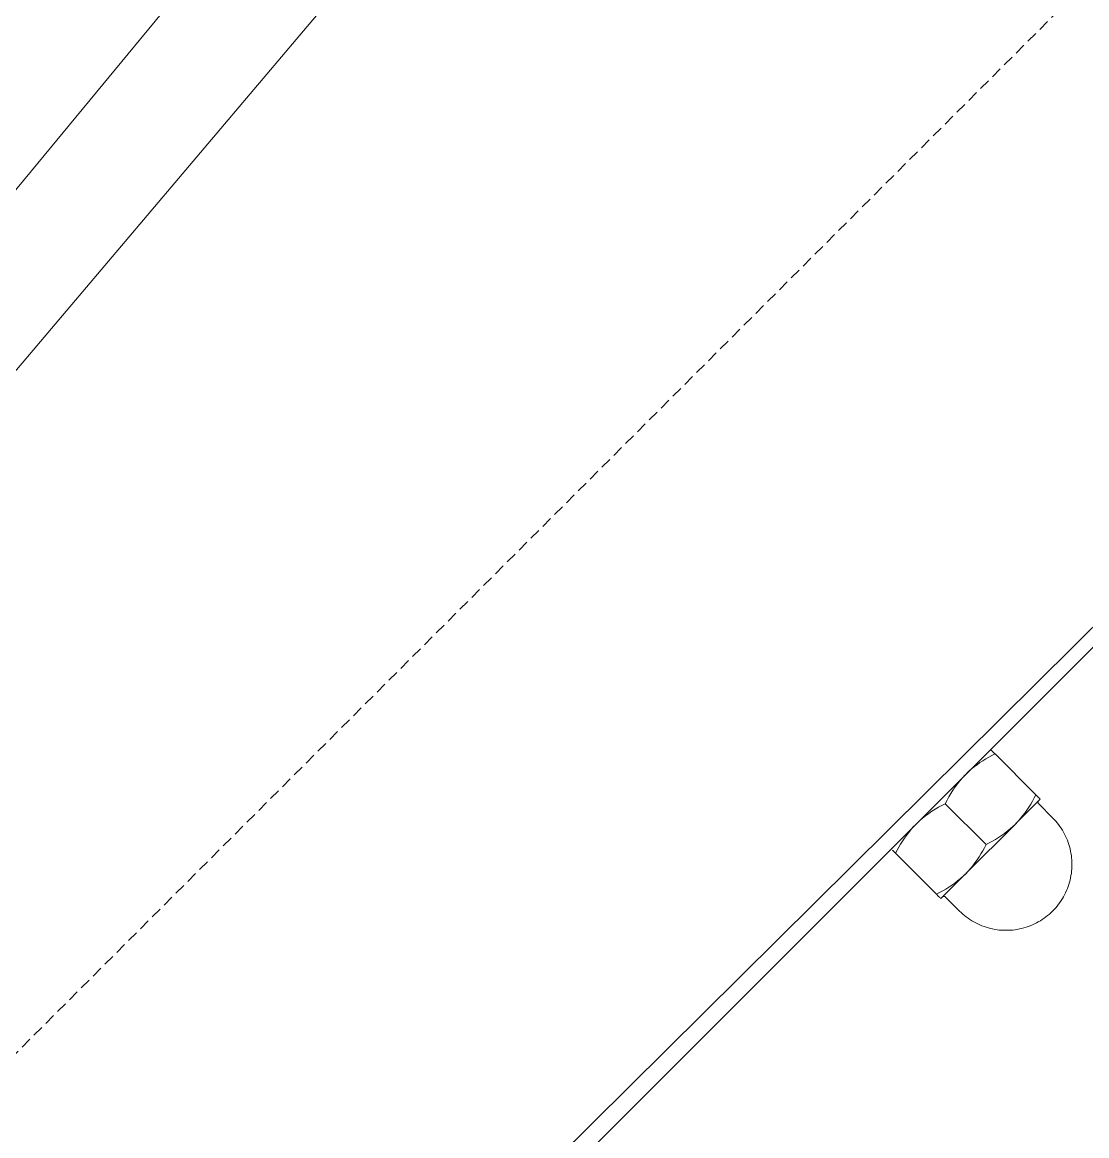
# Model space of a CAD drawing. Header units: millimetres. Extents: x -111 to 4919, y -143 to 3304.
# Drawn here: x 1885 to 2006.2, y 1528.4 to 1655.2 of the extents above; entities that cross this region are included whole.
import ezdxf

# ---------------------------------------------------------------- set-up
doc = ezdxf.new("R2010")
doc.units = ezdxf.units.MM
doc.linetypes.add('HIDDEN', pattern=[1.905, 1.27, -0.635])
doc.layers.add('ZANO_R', color=7, linetype='Continuous', lineweight=0)
doc.layers.add('ZANO_R_przerywana', color=7, linetype='HIDDEN', lineweight=0)

msp = doc.modelspace()

# ---------------------------------------------------------------- linework, layer by layer
at = {"layer": 'ZANO_R'}
for p, q in [((1693.02, 1404.56), (1974.73, 1745.7)), ((1986.27, 1736.05), (1700.41, 1398.38)), ((1760.87, 1342.49), (2075.07, 1653.96)), ((2070.87, 1648.06), (1766.82, 1344)), ((1995.01, 1571.53), (1995.36, 1571.71)), ((1995.22, 1572.39), (1995.21, 1572.4)), ((1995.22, 1572.38), (1995.22, 1572.39)), ((1995.24, 1572.37), (1995.23, 1572.38)), ((1995.31, 1572.3), (1995.29, 1572.32)), ((1995.31, 1572.3), (1995.32, 1572.29)), ((1995.35, 1572.26), (1995.32, 1572.29)), ((1995.38, 1572.23), (1995.35, 1572.26)), ((1995.35, 1572.26), (1995.35, 1572.26)), ((1995.36, 1571.71), (1995.72, 1571.89)), ((1995.38, 1572.23), (1995.38, 1572.22)), ((1995.41, 1572.2), (1995.38, 1572.22)), ((1995.41, 1572.2), (1995.42, 1572.19)), ((1995.44, 1572.16), (1995.42, 1572.19)), ((1995.44, 1572.16), (1995.66, 1571.95)), ((1995.72, 1571.89), (1995.66, 1571.95)), ((1995.72, 1571.89), (2000.36, 1567.25)), ((1993.05, 1570.18), (1993.36, 1570.43)), ((1993.36, 1570.43), (1993.68, 1570.67)), ((1993.68, 1570.67), (1994, 1570.9)), ((1994, 1570.9), (1994.33, 1571.12)), ((1994.33, 1571.12), (1994.67, 1571.33)), ((1994.67, 1571.33), (1995.01, 1571.53)), ((1991.72, 1568.83), (1992, 1569.16)), ((1992, 1569.16), (1992.3, 1569.48)), ((1992.46, 1569.65), (1992.75, 1569.92)), ((1992.75, 1569.92), (1993.05, 1570.18)), ((1990.93, 1567.77), (1991.18, 1568.13)), ((1991.18, 1568.13), (1991.44, 1568.48)), ((1991.44, 1568.48), (1991.72, 1568.83)), ((1990.06, 1566.23), (1990.26, 1566.63)), ((1990.26, 1566.63), (1990.47, 1567.02)), ((1990.47, 1567.02), (1990.69, 1567.39)), ((1990.69, 1567.39), (1990.93, 1567.77)), ((2000.87, 1566.74), (1998.09, 1563.96)), ((2000.18, 1566.88), (1999.99, 1566.52)), ((2000.36, 1567.25), (2000.18, 1566.88)), ((2000.36, 1567.25), (2000.43, 1567.18)), ((2000.47, 1567.14), (2000.43, 1567.18)), ((2000.47, 1567.14), (2000.5, 1567.11)), ((2000.52, 1567.09), (2000.5, 1567.11)), ((2000.52, 1567.09), (2000.57, 1567.04)), ((2000.57, 1567.04), (2000.6, 1567.01)), ((2000.57, 1567.04), (2000.57, 1567.04)), ((2000.62, 1566.99), (2000.6, 1567.01)), ((2000.62, 1566.99), (2000.64, 1566.97)), ((2000.66, 1566.95), (2000.64, 1566.97)), ((2000.66, 1566.95), (2000.67, 1566.94)), ((2000.7, 1566.91), (2000.67, 1566.94)), ((2000.7, 1566.91), (2000.7, 1566.91)), ((2000.73, 1566.88), (2000.7, 1566.91)), ((2000.73, 1566.88), (2000.73, 1566.87)), ((2000.76, 1566.85), (2000.73, 1566.87)), ((2000.76, 1566.85), (2000.77, 1566.84)), ((2000.79, 1566.82), (2000.77, 1566.84)), ((2000.81, 1566.79), (2000.8, 1566.81)), ((2000.83, 1566.78), (2000.83, 1566.78)), ((2000.85, 1566.76), (2000.84, 1566.77)), ((2000.86, 1566.75), (2000.85, 1566.75)), ((2000.87, 1566.74), (2000.86, 1566.75)), ((1988.17, 1565.12), (1988.53, 1565.37)), ((1988.53, 1565.37), (1988.9, 1565.6)), ((1988.9, 1565.6), (1989.28, 1565.83)), ((1989.28, 1565.83), (1989.67, 1566.04)), ((1989.67, 1566.04), (1990.06, 1566.23)), ((1994.71, 1561.59), (1990.06, 1566.23)), ((1999.34, 1565.48), (1999.1, 1565.15)), ((1999.56, 1565.82), (1999.34, 1565.48)), ((1999.78, 1566.17), (1999.56, 1565.82)), ((1999.99, 1566.52), (1999.78, 1566.17)), ((2000.62, 1566.44), (2000.62, 1566.45)), ((2000.62, 1566.45), (2000.63, 1566.45)), ((2000.62, 1566.43), (2000.62, 1566.44)), ((2000.62, 1566.42), (2000.62, 1566.43)), ((2000.62, 1566.41), (2000.62, 1566.42)), ((2000.62, 1566.4), (2000.62, 1566.41)), ((2000.62, 1566.39), (2000.62, 1566.4)), ((2000.62, 1566.38), (2000.62, 1566.39)), ((2000.62, 1566.39), (2000.62, 1566.39)), ((2000.62, 1566.37), (2000.62, 1566.38)), ((2000.62, 1566.36), (2000.62, 1566.37)), ((2000.62, 1566.35), (2000.62, 1566.36)), ((2000.62, 1566.34), (2000.62, 1566.35)), ((2000.62, 1566.33), (2000.62, 1566.34)), ((2000.62, 1566.34), (2000.62, 1566.34)), ((2000.63, 1566.32), (2000.62, 1566.33)), ((2000.63, 1566.47), (2000.64, 1566.48)), ((2000.63, 1566.46), (2000.63, 1566.47)), ((2000.63, 1566.45), (2000.63, 1566.46)), ((2000.63, 1566.31), (2000.63, 1566.32)), ((2000.63, 1566.3), (2000.63, 1566.31)), ((2000.64, 1566.29), (2000.63, 1566.3)), ((2000.64, 1566.49), (2000.65, 1566.5)), ((2000.64, 1566.48), (2000.64, 1566.49)), ((2000.64, 1566.49), (2000.64, 1566.49)), ((2000.64, 1566.28), (2000.64, 1566.29)), ((2000.64, 1566.29), (2000.64, 1566.29)), ((2000.65, 1566.27), (2000.64, 1566.28)), ((2000.65, 1566.51), (2000.65, 1566.52)), ((2000.65, 1566.52), (2000.66, 1566.52)), ((2000.65, 1566.5), (2000.65, 1566.51)), ((2000.65, 1566.26), (2000.65, 1566.27)), ((2000.66, 1566.25), (2000.65, 1566.26)), ((2000.65, 1566.26), (2000.65, 1566.26)), ((2000.66, 1566.53), (2000.67, 1566.54)), ((2000.66, 1566.52), (2000.66, 1566.53)), ((2000.66, 1566.24), (2000.66, 1566.25)), ((2000.67, 1566.24), (2000.66, 1566.24)), ((2000.67, 1566.54), (2000.68, 1566.55)), ((2000.67, 1566.54), (2000.67, 1566.54)), ((2000.67, 1566.23), (2000.67, 1566.24)), ((2000.68, 1566.22), (2000.67, 1566.23)), ((2000.69, 1566.22), (2000.68, 1566.22)), ((2000.69, 1566.21), (2000.69, 1566.22)), ((2002.28, 1564.62), (2000.69, 1566.21)), ((1986.81, 1563.99), (1987.13, 1564.29)), ((1987.13, 1564.29), (1987.47, 1564.58)), ((1987.47, 1564.58), (1987.81, 1564.85)), ((1987.81, 1564.85), (1988.17, 1565.12)), ((1998.32, 1564.21), (1998.04, 1563.91)), ((1998.59, 1564.52), (1998.32, 1564.21)), ((1998.85, 1564.83), (1998.59, 1564.52)), ((1999.1, 1565.15), (1998.85, 1564.83)), ((2002.28, 1564.62), (2002.46, 1564.43)), ((2002.46, 1564.43), (2002.63, 1564.24)), ((2002.63, 1564.24), (2002.8, 1564.05)), ((2002.8, 1564.05), (2002.95, 1563.85)), ((1985.63, 1562.62), (1985.87, 1562.93)), ((1985.87, 1562.93), (1986.12, 1563.24)), ((1986.12, 1563.24), (1986.38, 1563.54)), ((1986.38, 1563.54), (1986.65, 1563.83)), ((1997.97, 1563.84), (1992.45, 1558.32)), ((1996.8, 1562.85), (1996.47, 1562.61)), ((1997.12, 1563.1), (1996.8, 1562.85)), ((1997.44, 1563.36), (1997.12, 1563.1)), ((1997.74, 1563.63), (1997.44, 1563.36)), ((1998.04, 1563.91), (1997.74, 1563.63)), ((2002.95, 1563.85), (2003.11, 1563.64)), ((2003.11, 1563.64), (2003.25, 1563.43)), ((2003.25, 1563.43), (2003.39, 1563.21)), ((2003.39, 1563.21), (2003.52, 1562.99)), ((2003.52, 1562.99), (2003.64, 1562.77)), ((2003.64, 1562.77), (2003.75, 1562.54)), ((1984.77, 1561.28), (1984.97, 1561.63)), ((1984.97, 1561.63), (1985.18, 1561.96)), ((1985.18, 1561.96), (1985.4, 1562.29)), ((1985.4, 1562.29), (1985.63, 1562.62)), ((1994.71, 1561.59), (1994.52, 1561.22)), ((1995.07, 1561.77), (1994.71, 1561.59)), ((1995.43, 1561.96), (1995.07, 1561.77)), ((1995.78, 1562.17), (1995.43, 1561.96)), ((1996.13, 1562.39), (1995.78, 1562.17)), ((1996.47, 1562.61), (1996.13, 1562.39)), ((2003.75, 1562.54), (2003.86, 1562.3)), ((2003.86, 1562.3), (2003.96, 1562.07)), ((2003.96, 1562.07), (2004.05, 1561.83)), ((2004.05, 1561.83), (2004.13, 1561.58)), ((2004.13, 1561.58), (2004.2, 1561.34)), ((1983.9, 1561.08), (1983.9, 1561.08)), ((1983.91, 1561.07), (1983.91, 1561.07)), ((1983.92, 1561.06), (1983.92, 1561.06)), ((1984.03, 1560.95), (1984.07, 1560.91)), ((1984.03, 1560.95), (1984.03, 1560.95)), ((1984.03, 1560.95), (1984.03, 1560.95)), ((1984.07, 1560.91), (1984.11, 1560.87)), ((1984.07, 1560.91), (1984.07, 1560.91)), ((1984.11, 1560.87), (1984.15, 1560.83)), ((1984.11, 1560.87), (1984.11, 1560.87)), ((1984.15, 1560.83), (1984.4, 1560.58)), ((1984.4, 1560.58), (1984.58, 1560.93)), ((1984.4, 1560.58), (1989.05, 1555.93)), ((1984.58, 1560.93), (1984.77, 1561.28)), ((1994.12, 1560.51), (1993.91, 1560.17)), ((1994.33, 1560.86), (1994.12, 1560.51)), ((1994.52, 1561.22), (1994.33, 1560.86)), ((2004.2, 1561.34), (2004.27, 1561.09)), ((2004.27, 1561.09), (2004.32, 1560.84)), ((2004.32, 1560.84), (2004.37, 1560.59)), ((2004.37, 1560.59), (2004.41, 1560.34)), ((2004.41, 1560.34), (2004.44, 1560.08)), ((1993.19, 1559.17), (1992.93, 1558.86)), ((1993.44, 1559.5), (1993.19, 1559.17)), ((1993.68, 1559.83), (1993.44, 1559.5)), ((1993.91, 1560.17), (1993.68, 1559.83)), ((2004.44, 1560.08), (2004.46, 1559.83)), ((2004.46, 1559.83), (2004.47, 1559.57)), ((2004.47, 1559.06), (2004.46, 1558.8)), ((2004.47, 1559.57), (2004.48, 1559.32)), ((2004.48, 1559.32), (2004.47, 1559.06)), ((1992.33, 1558.2), (1989.55, 1555.43)), ((1991.78, 1557.71), (1991.46, 1557.45)), ((1992.09, 1557.98), (1991.78, 1557.71)), ((1992.38, 1558.25), (1992.09, 1557.98)), ((1992.66, 1558.55), (1992.38, 1558.25)), ((1992.93, 1558.86), (1992.66, 1558.55)), ((2004.32, 1557.79), (2004.27, 1557.54)), ((2004.37, 1558.04), (2004.32, 1557.79)), ((2004.41, 1558.29), (2004.37, 1558.04)), ((2004.44, 1558.55), (2004.41, 1558.29)), ((2004.46, 1558.8), (2004.44, 1558.55)), ((1990.13, 1556.51), (1989.77, 1556.31)), ((1990.47, 1556.73), (1990.13, 1556.51)), ((1990.81, 1556.96), (1990.47, 1556.73)), ((1991.14, 1557.2), (1990.81, 1556.96)), ((1991.46, 1557.45), (1991.14, 1557.2)), ((2003.96, 1556.56), (2003.86, 1556.33)), ((2004.05, 1556.8), (2003.96, 1556.56)), ((2004.13, 1557.05), (2004.05, 1556.8)), ((2004.2, 1557.29), (2004.13, 1557.05)), ((2004.27, 1557.54), (2004.2, 1557.29)), ((1989.41, 1556.11), (1989.05, 1555.93)), ((1989.05, 1555.93), (1989.26, 1555.72)), ((1989.26, 1555.72), (1989.42, 1555.56)), ((1989.77, 1556.31), (1989.41, 1556.11)), ((1989.42, 1555.56), (1989.45, 1555.53)), ((1989.45, 1555.53), (1989.45, 1555.53)), ((1989.51, 1555.47), (1989.53, 1555.45)), ((1989.54, 1555.45), (1989.55, 1555.44)), ((1989.55, 1555.43), (1989.55, 1555.43)), ((1989.74, 1555.62), (1989.75, 1555.62)), ((1989.75, 1555.62), (1989.76, 1555.63)), ((1989.76, 1555.63), (1989.77, 1555.64)), ((1989.76, 1555.63), (1989.76, 1555.63)), ((1989.77, 1555.64), (1989.78, 1555.64)), ((1989.78, 1555.64), (1989.79, 1555.65)), ((1989.79, 1555.65), (1989.79, 1555.65)), ((1989.79, 1555.65), (1989.8, 1555.65)), ((1989.8, 1555.65), (1989.81, 1555.66)), ((1989.81, 1555.66), (1989.82, 1555.66)), ((1989.82, 1555.66), (1989.83, 1555.66)), ((1989.83, 1555.66), (1989.83, 1555.67)), ((1989.83, 1555.67), (1989.84, 1555.67)), ((1989.84, 1555.67), (1989.85, 1555.67)), ((1989.85, 1555.67), (1989.86, 1555.67)), ((1989.86, 1555.67), (1989.87, 1555.67)), ((1989.87, 1555.67), (1989.88, 1555.67)), ((1989.88, 1555.67), (1989.89, 1555.68)), ((1989.89, 1555.68), (1989.89, 1555.68)), ((1989.89, 1555.68), (1989.9, 1555.68)), ((1989.9, 1555.68), (1989.91, 1555.68)), ((1989.91, 1555.68), (1989.92, 1555.68)), ((1989.92, 1555.68), (1989.93, 1555.68)), ((1989.93, 1555.68), (1989.94, 1555.67)), ((1989.94, 1555.67), (1989.95, 1555.67)), ((1989.95, 1555.67), (1989.96, 1555.67)), ((1989.96, 1555.67), (1989.96, 1555.67)), ((1989.96, 1555.67), (1989.97, 1555.67)), ((1989.97, 1555.67), (1989.98, 1555.67)), ((1989.98, 1555.67), (1989.99, 1555.66)), ((1989.99, 1555.66), (1990, 1555.66)), ((1990, 1555.66), (1990.01, 1555.66)), ((1990.01, 1555.66), (1990.01, 1555.65)), ((1990.01, 1555.65), (1990.02, 1555.65)), ((1990.02, 1555.65), (1990.03, 1555.65)), ((1990.03, 1555.65), (1990.04, 1555.64)), ((1990.04, 1555.64), (1990.04, 1555.64)), ((1990.04, 1555.64), (1990.05, 1555.63)), ((1990.05, 1555.63), (1990.06, 1555.63)), ((1990.06, 1555.63), (1990.07, 1555.62)), ((1990.07, 1555.62), (1990.07, 1555.62)), ((1990.07, 1555.62), (1990.08, 1555.61)), ((1990.08, 1555.61), (1990.08, 1555.6)), ((1990.08, 1555.6), (1991.68, 1554.01)), ((2003.25, 1555.2), (2003.11, 1554.99)), ((2003.39, 1555.42), (2003.25, 1555.2)), ((2003.52, 1555.64), (2003.39, 1555.42)), ((2003.64, 1555.87), (2003.52, 1555.64)), ((2003.75, 1556.09), (2003.64, 1555.87)), ((2003.86, 1556.33), (2003.75, 1556.09)), ((1991.86, 1553.83), (1991.68, 1554.01)), ((2002.28, 1554.01), (2002.1, 1553.83)), ((2002.46, 1554.2), (2002.28, 1554.01)), ((2002.63, 1554.39), (2002.46, 1554.2)), ((2002.8, 1554.58), (2002.63, 1554.39)), ((2002.95, 1554.78), (2002.8, 1554.58)), ((2003.11, 1554.99), (2002.95, 1554.78)), ((1992.05, 1553.66), (1991.86, 1553.83)), ((1992.25, 1553.5), (1992.05, 1553.66)), ((1992.45, 1553.34), (1992.25, 1553.5)), ((1992.65, 1553.19), (1992.45, 1553.34)), ((1992.87, 1553.04), (1992.65, 1553.19)), ((1993.08, 1552.91), (1992.87, 1553.04)), ((1993.3, 1552.78), (1993.08, 1552.91)), ((1993.53, 1552.66), (1993.3, 1552.78)), ((1993.76, 1552.54), (1993.53, 1552.66)), ((2000.43, 1552.66), (2000.2, 1552.54)), ((2000.65, 1552.78), (2000.43, 1552.66)), ((2000.88, 1552.91), (2000.65, 1552.78)), ((2001.09, 1553.04), (2000.88, 1552.91)), ((2001.3, 1553.19), (2001.09, 1553.04)), ((2001.51, 1553.34), (2001.3, 1553.19)), ((2001.71, 1553.5), (2001.51, 1553.34)), ((2001.91, 1553.66), (2001.71, 1553.5)), ((2002.1, 1553.83), (2001.91, 1553.66)), ((1993.99, 1552.44), (1993.76, 1552.54)), ((1994.23, 1552.34), (1993.99, 1552.44)), ((1994.47, 1552.25), (1994.23, 1552.34)), ((1994.71, 1552.17), (1994.47, 1552.25)), ((1994.96, 1552.09), (1994.71, 1552.17)), ((1995.2, 1552.03), (1994.96, 1552.09)), ((1995.45, 1551.97), (1995.2, 1552.03)), ((1995.7, 1551.92), (1995.45, 1551.97)), ((1995.96, 1551.89), (1995.7, 1551.92)), ((1996.21, 1551.85), (1995.96, 1551.89)), ((1996.47, 1551.83), (1996.21, 1551.85)), ((1996.72, 1551.82), (1996.47, 1551.83)), ((1996.98, 1551.82), (1996.72, 1551.82)), ((1997.23, 1551.82), (1996.98, 1551.82)), ((1997.49, 1551.83), (1997.23, 1551.82)), ((1997.75, 1551.85), (1997.49, 1551.83)), ((1998, 1551.89), (1997.75, 1551.85)), ((1998.25, 1551.92), (1998, 1551.89)), ((1998.5, 1551.97), (1998.25, 1551.92)), ((1998.75, 1552.03), (1998.5, 1551.97)), ((1999, 1552.09), (1998.75, 1552.03)), ((1999.25, 1552.17), (1999, 1552.09)), ((1999.49, 1552.25), (1999.25, 1552.17)), ((1999.73, 1552.34), (1999.49, 1552.25)), ((1999.97, 1552.44), (1999.73, 1552.34)), ((2000.2, 1552.54), (1999.97, 1552.44))]:
    msp.add_line(p, q, dxfattribs=at)
at = {"layer": 'ZANO_R_przerywana'}
msp.add_line((2032.69, 1686.24), (1728.63, 1382.19), dxfattribs=at)

doc.saveas('drawing.dxf')
